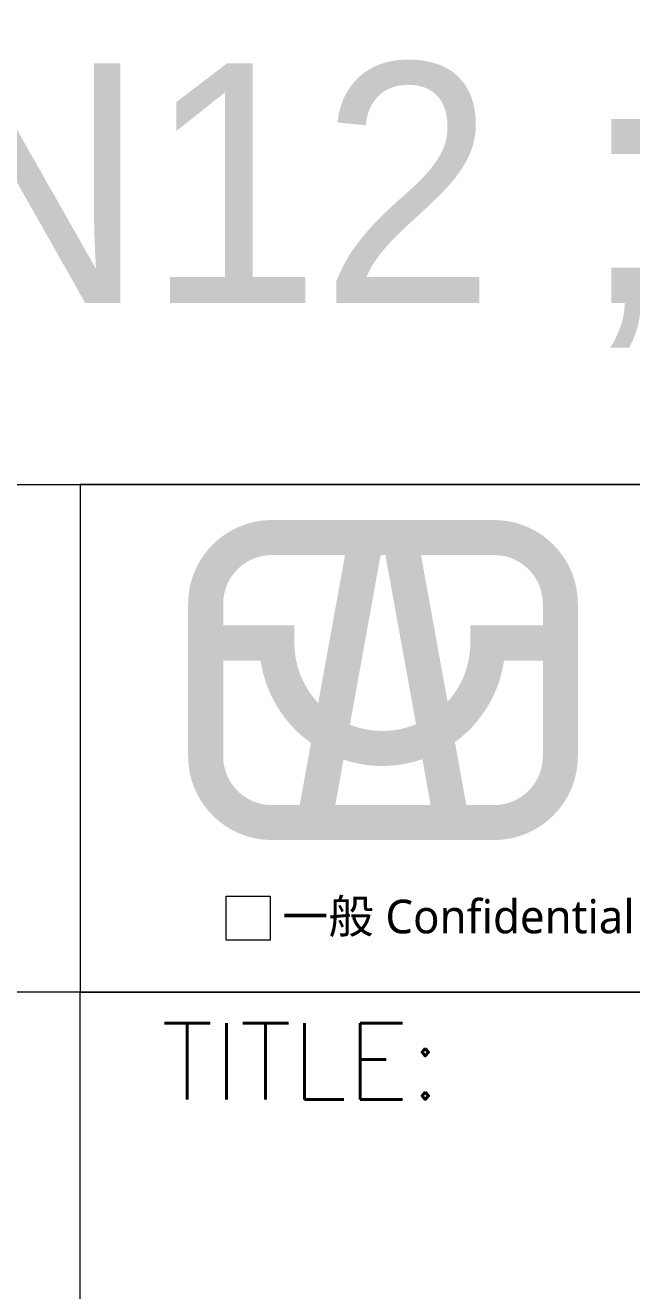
# Model space of a CAD drawing. Extents: x 3811 to 4710, y -385 to -198.
# Drawn here: x 4649.04 to 4659.84, y -364.76 to -342.24 of the extents above; entities that cross this region are included whole.
import ezdxf

# ---------------------------------------------------------------- set-up
doc = ezdxf.new("R2010")
doc.units = 0
doc.layers.get('0').update_dxf_attribs({"lineweight": 9})
doc.layers.add('備註', color=1, linetype='Continuous', lineweight=9)
doc.layers.add('尺寸線', color=3, linetype='Continuous', lineweight=5)
doc.layers.add('图层 1', color=7, linetype='Continuous')
doc.styles.add('SIMPLEX', font='simplex.shx')
doc.styles.get("Standard").update_dxf_attribs({"font": 'PMingLiU.ttf'})

# ---------------------------------------------------------------- blocks, each defined once
blk = doc.blocks.new('6')
at = {"layer": '图层 1', "true_color": 0xf50613}
h = blk.add_hatch(color=1, dxfattribs=at)
h.dxf.hatch_style = 2
edge = h.paths.add_edge_path()
edge.add_spline(control_points=[(-0.838, 7.099), (-0.838, 7.099), (0.895, -2.453), (0.895, -2.453), (0.308, -2.698), (-0.335, -2.834), (-1.01, -2.834), (-1.658, -2.834), (-2.275, -2.706), (-2.843, -2.479), (-2.843, -2.479), (-1.106, 7.099), (-1.106, 7.099), (-1.106, 7.099), (-0.838, 7.099), (-0.838, 7.099)], knot_values=[0, 0, 0, 0, 1, 1, 1, 2, 2, 2, 3, 3, 3, 4, 4, 4, 5, 5, 5, 5], degree=3, periodic=1)
edge = h.paths.add_edge_path()
edge.add_spline(control_points=[(5.307, 9.078), (5.307, 9.078), (-7.25, 9.078), (-7.25, 9.078), (-9.857, 9.078), (-11.979, 6.957), (-11.979, 4.349), (-11.979, 4.349), (-11.979, -4.269), (-11.979, -4.269), (-11.979, -6.876), (-9.857, -8.998), (-7.25, -8.998), (-7.25, -8.998), (5.307, -8.998), (5.307, -8.998), (7.915, -8.998), (10.036, -6.876), (10.036, -4.269), (10.036, -4.269), (10.036, 4.349), (10.036, 4.349), (10.036, 6.957), (7.915, 9.078), (5.307, 9.078)], knot_values=[0, 0, 0, 0, 0.352778, 0.352778, 0.352778, 0.705556, 0.705556, 0.705556, 1.058334, 1.058334, 1.058334, 1.411112, 1.411112, 1.411112, 1.76389, 1.76389, 1.76389, 2.116668, 2.116668, 2.116668, 2.469446, 2.469446, 2.469446, 2.822224, 2.822224, 2.822224, 2.822224], degree=3, periodic=0)
edge.add_line((5.307, 9.078), (5.307, 9.078))
edge = h.paths.add_edge_path()
edge.add_spline(control_points=[(8.058, 4.349), (8.058, 4.349), (8.058, 3.122), (8.058, 3.122), (8.058, 3.122), (3.958, 3.122), (3.958, 3.122), (3.958, 3.122), (3.958, 2.132), (3.958, 2.132), (3.958, 0.856), (3.47, -0.305), (2.676, -1.186), (2.676, -1.186), (1.173, 7.099), (1.173, 7.099), (1.173, 7.099), (5.307, 7.099), (5.307, 7.099), (6.824, 7.099), (8.058, 5.865), (8.058, 4.349)], knot_values=[0, 0, 0, 0, 0.352778, 0.352778, 0.352778, 0.705556, 0.705556, 0.705556, 1.058334, 1.058334, 1.058334, 1.411112, 1.411112, 1.411112, 1.76389, 1.76389, 1.76389, 2.116668, 2.116668, 2.116668, 2.469446, 2.469446, 2.469446, 2.469446], degree=3, periodic=0)
edge.add_line((8.058, 4.349), (8.058, 4.349))
edge = h.paths.add_edge_path()
edge.add_spline(control_points=[(-1.01, -4.813), (-0.217, -4.813), (0.543, -4.673), (1.253, -4.428), (1.253, -4.428), (1.723, -7.019), (1.723, -7.019), (1.723, -7.019), (-3.667, -7.019), (-3.667, -7.019), (-3.667, -7.019), (-3.201, -4.451), (-3.201, -4.451), (-2.511, -4.682), (-1.776, -4.813), (-1.01, -4.813)], knot_values=[0, 0, 0, 0, 0.352778, 0.352778, 0.352778, 0.705556, 0.705556, 0.705556, 1.058334, 1.058334, 1.058334, 1.411112, 1.411112, 1.411112, 1.76389, 1.76389, 1.76389, 1.76389], degree=3, periodic=0)
edge.add_line((-1.01, -4.813), (-1.01, -4.813))
edge = h.paths.add_edge_path()
edge.add_spline(control_points=[(-7.25, 7.099), (-7.25, 7.099), (-3.117, 7.099), (-3.117, 7.099), (-3.117, 7.099), (-4.632, -1.255), (-4.632, -1.255), (-5.463, -0.366), (-5.976, 0.823), (-5.976, 2.132), (-5.976, 2.132), (-5.976, 3.122), (-5.976, 3.122), (-5.976, 3.122), (-10, 3.122), (-10, 3.122), (-10, 3.122), (-10, 4.349), (-10, 4.349), (-10, 5.865), (-8.766, 7.099), (-7.25, 7.099)], knot_values=[0, 0, 0, 0, 0.352778, 0.352778, 0.352778, 0.705556, 0.705556, 0.705556, 1.058334, 1.058334, 1.058334, 1.411112, 1.411112, 1.411112, 1.76389, 1.76389, 1.76389, 2.116668, 2.116668, 2.116668, 2.469446, 2.469446, 2.469446, 2.469446], degree=3, periodic=0)
edge.add_line((-7.25, 7.099), (-7.25, 7.099))
edge = h.paths.add_edge_path()
edge.add_spline(control_points=[(-10, -4.269), (-10, -4.269), (-10, 1.143), (-10, 1.143), (-10, 1.143), (-7.885, 1.143), (-7.885, 1.143), (-7.611, -0.773), (-6.549, -2.437), (-5.042, -3.516), (-5.042, -3.516), (-5.678, -7.019), (-5.678, -7.019), (-5.678, -7.019), (-7.25, -7.019), (-7.25, -7.019), (-8.766, -7.019), (-10, -5.786), (-10, -4.269)], knot_values=[0, 0, 0, 0, 0.352778, 0.352778, 0.352778, 0.705556, 0.705556, 0.705556, 1.058334, 1.058334, 1.058334, 1.411112, 1.411112, 1.411112, 1.76389, 1.76389, 1.76389, 2.116668, 2.116668, 2.116668, 2.116668], degree=3, periodic=0)
edge.add_line((-10, -4.269), (-10, -4.269))
edge = h.paths.add_edge_path()
edge.add_spline(control_points=[(5.307, -7.019), (5.307, -7.019), (3.735, -7.019), (3.735, -7.019), (3.735, -7.019), (3.091, -3.47), (3.091, -3.47), (4.563, -2.39), (5.596, -0.745), (5.866, 1.143), (5.866, 1.143), (8.058, 1.143), (8.058, 1.143), (8.058, 1.143), (8.058, -4.269), (8.058, -4.269), (8.058, -5.786), (6.824, -7.019), (5.307, -7.019)], knot_values=[0, 0, 0, 0, 0.352778, 0.352778, 0.352778, 0.705556, 0.705556, 0.705556, 1.058334, 1.058334, 1.058334, 1.411112, 1.411112, 1.411112, 1.76389, 1.76389, 1.76389, 2.116668, 2.116668, 2.116668, 2.116668], degree=3, periodic=0)
edge.add_line((5.307, -7.019), (5.307, -7.019))
blk = doc.blocks.new('AD')
at = {"color": 1}
blk.add_lwpolyline([(1039.008, 61.444), (1039.673, 61.444), (1039.673, 60.779), (1039.008, 60.779)], close=True, dxfattribs=at)
at = {"xscale": 0.2673000000000001, "yscale": 0.2673000000000001, "zscale": 0.2673000000000001}
blk.add_blockref('6', (1041.635, 64.696), dxfattribs=at)
at = {"color": 2, "insert": (1039.854, 61.391), "char_height": 0.50771, "width": 6.96364, "attachment_point": 1}
blk.add_mtext('{\\fMicrosoft JhengHei|b0|i0|c136|p18;\\C1;一般 Confidential}', dxfattribs=at)

msp = doc.modelspace()

# ---------------------------------------------------------------- linework, layer by layer
for p, q in [((4571.303, -350.414), (4690.666, -350.414)), ((4690.666, -350.414), (4650.018, -350.414)), ((4650.018, -350.414), (4650.018, -359.447)), ((4650.018, -359.447), (4690.666, -359.447)), ((4650.018, -380.094), (4650.018, -359.447))]:
    msp.add_line(p, q)
msp.add_lwpolyline([(4618.403, -350.414), (4690.666, -350.414), (4690.666, -359.447), (4618.403, -359.447)], close=True)

# ---------------------------------------------------------------- block references
at = {"layer": '尺寸線', "linetype": 'Continuous', "xscale": 1.17936, "yscale": 1.17936, "zscale": 1.17936}
msp.add_blockref('AD', (3427.257, -430.205), dxfattribs=at)

# ---------------------------------------------------------------- texts
at = {"style": 'SIMPLEX'}
msp.add_text('TITLE:', height=1.3549, dxfattribs=at).set_placement((4651.463, -361.358))
at = {"layer": '備註', "lineweight": 0, "insert": (4445.113, -328.674), "char_height": 4.270085, "width": 266.77608, "attachment_point": 1}
msp.add_mtext('{\\fPMingLiU|b0|i0|c0|p18;\\P\\P\\fPMingLiU|b0|i0|c136|p18;阻抗量测端PIN1 PIN2; PIN3 PIN4; PIN5 PIN6; PIN7 PIN8;\\fPMingLiU|b0|i0|c136|p18; PIN9 PIN10; PIN11 PIN12 ;PIN13 PIN14;PIN15 PIN16 ;PIN17 PIN18 ;PIN19 PIN20 ;\\P\\fPMingLiU|b0|i0|c136|p18; }', dxfattribs=at)

doc.saveas('drawing.dxf')
